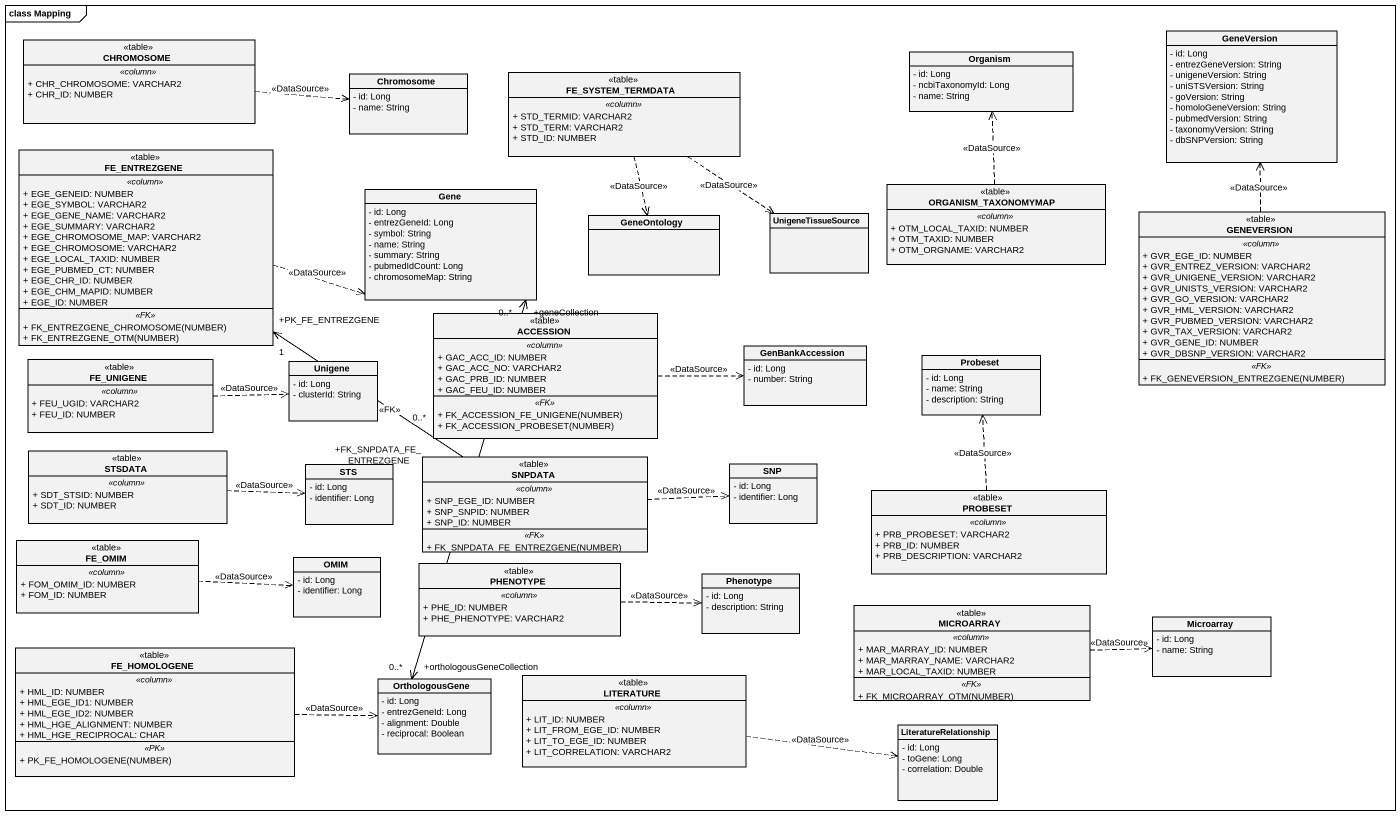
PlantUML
@startuml
mainframe class Mapping
hide circle
hide empty members
skinparam classAttributeIconSize 0
class CHROMOSOME <<table>> {
  .. <<column>> ..
  + CHR_CHROMOSOME: VARCHAR2
  + CHR_ID: NUMBER
}
class GeneVersion {
  - id: Long
  - entrezGeneVersion: String
  - unigeneVersion: String
  - uniSTSVersion: String
  - goVersion: String
  - homoloGeneVersion: String
  - pubmedVersion: String
  - taxonomyVersion: String
  - dbSNPVersion: String
}
class Chromosome {
  - id: Long
  - name: String
}
class FE_SYSTEM_TERMDATA <<table>> {
  .. <<column>> ..
  + STD_TERMID: VARCHAR2
  + STD_TERM: VARCHAR2
  + STD_ID: NUMBER
}
class Organism {
  - id: Long
  - ncbiTaxonomyId: Long
  - name: String
}
class FE_ENTREZGENE <<table>> {
  .. <<column>> ..
  + EGE_GENEID: NUMBER
  + EGE_SYMBOL: VARCHAR2
  + EGE_GENE_NAME: VARCHAR2
  + EGE_SUMMARY: VARCHAR2
  + EGE_CHROMOSOME_MAP: VARCHAR2
  + EGE_CHROMOSOME: VARCHAR2
  + EGE_LOCAL_TAXID: NUMBER
  + EGE_PUBMED_CT: NUMBER
  + EGE_CHR_ID: NUMBER
  + EGE_CHM_MAPID: NUMBER
  + EGE_ID: NUMBER
  .. <<FK>> ..
  + FK_ENTREZGENE_CHROMOSOME(NUMBER)
  + FK_ENTREZGENE_OTM(NUMBER)
}
class Gene {
  - id: Long
  - entrezGeneId: Long
  - symbol: String
  - name: String
  - summary: String
  - pubmedIdCount: Long
  - chromosomeMap: String
}
class ORGANISM_TAXONOMYMAP <<table>> {
  .. <<column>> ..
  + OTM_LOCAL_TAXID: NUMBER
  + OTM_TAXID: NUMBER
  + OTM_ORGNAME: VARCHAR2
}
class GeneOntology
class UnigeneTissueSource
class GENEVERSION <<table>> {
  .. <<column>> ..
  + GVR_EGE_ID: NUMBER
  + GVR_ENTREZ_VERSION: VARCHAR2
  + GVR_UNIGENE_VERSION: VARCHAR2
  + GVR_UNISTS_VERSION: VARCHAR2
  + GVR_GO_VERSION: VARCHAR2
  + GVR_HML_VERSION: VARCHAR2
  + GVR_PUBMED_VERSION: VARCHAR2
  + GVR_TAX_VERSION: VARCHAR2
  + GVR_GENE_ID: NUMBER
  + GVR_DBSNP_VERSION: VARCHAR2
  .. <<FK>> ..
  + FK_GENEVERSION_ENTREZGENE(NUMBER)
}
class ACCESSION <<table>> {
  .. <<column>> ..
  + GAC_ACC_ID: NUMBER
  + GAC_ACC_NO: VARCHAR2
  + GAC_PRB_ID: NUMBER
  + GAC_FEU_ID: NUMBER
  .. <<FK>> ..
  + FK_ACCESSION_FE_UNIGENE(NUMBER)
  + FK_ACCESSION_PROBESET(NUMBER)
}
class GenBankAccession {
  - id: Long
  - number: String
}
class FE_UNIGENE <<table>> {
  .. <<column>> ..
  + FEU_UGID: VARCHAR2
  + FEU_ID: NUMBER
}
class Unigene {
  - id: Long
  - clusterId: String
}
class Probeset {
  - id: Long
  - name: String
  - description: String
}
class STSDATA <<table>> {
  .. <<column>> ..
  + SDT_STSID: NUMBER
  + SDT_ID: NUMBER
}
class STS {
  - id: Long
  - identifier: Long
}
class SNPDATA <<table>> {
  .. <<column>> ..
  + SNP_EGE_ID: NUMBER
  + SNP_SNPID: NUMBER
  + SNP_ID: NUMBER
  .. <<FK>> ..
  + FK_SNPDATA_FE_ENTREZGENE(NUMBER)
}
class SNP {
  - id: Long
  - identifier: Long
}
class PROBESET <<table>> {
  .. <<column>> ..
  + PRB_PROBESET: VARCHAR2
  + PRB_ID: NUMBER
  + PRB_DESCRIPTION: VARCHAR2
}
class FE_OMIM <<table>> {
  .. <<column>> ..
  + FOM_OMIM_ID: NUMBER
  + FOM_ID: NUMBER
}
class OMIM {
  - id: Long
  - identifier: Long
}
class PHENOTYPE <<table>> {
  .. <<column>> ..
  + PHE_ID: NUMBER
  + PHE_PHENOTYPE: VARCHAR2
}
class Phenotype {
  - id: Long
  - description: String
}
class MICROARRAY <<table>> {
  .. <<column>> ..
  + MAR_MARRAY_ID: NUMBER
  + MAR_MARRAY_NAME: VARCHAR2
  + MAR_LOCAL_TAXID: NUMBER
  .. <<FK>> ..
  + FK_MICROARRAY_OTM(NUMBER)
}
class Microarray {
  - id: Long
  - name: String
}
class FE_HOMOLOGENE <<table>> {
  .. <<column>> ..
  + HML_ID: NUMBER
  + HML_EGE_ID1: NUMBER
  + HML_EGE_ID2: NUMBER
  + HML_HGE_ALIGNMENT: NUMBER
  + HML_HGE_RECIPROCAL: CHAR
  .. <<PK>> ..
  + PK_FE_HOMOLOGENE(NUMBER)
}
class OrthologousGene {
  - id: Long
  - entrezGeneId: Long
  - alignment: Double
  - reciprocal: Boolean
}
class LITERATURE <<table>> {
  .. <<column>> ..
  + LIT_ID: NUMBER
  + LIT_FROM_EGE_ID: NUMBER
  + LIT_TO_EGE_ID: NUMBER
  + LIT_CORRELATION: VARCHAR2
}
class LiteratureRelationship {
  - id: Long
  - toGene: Long
  - correlation: Double
}
CHROMOSOME .right.> Chromosome : <<DataSource>>
FE_SYSTEM_TERMDATA ..> GeneOntology : <<DataSource>>
FE_SYSTEM_TERMDATA ..> UnigeneTissueSource : <<DataSource>>
FE_ENTREZGENE .right.> Gene : <<DataSource>>
Gene "+geneCollection\n0..*" <--> "+orthologousGeneCollection\n0..*" OrthologousGene
ORGANISM_TAXONOMYMAP .up.> Organism : <<DataSource>>
GENEVERSION .up.> GeneVersion : <<DataSource>>
ACCESSION .right.> GenBankAccession : <<DataSource>>
FE_UNIGENE .right.> Unigene : <<DataSource>>
STSDATA .right.> STS : <<DataSource>>
SNPDATA "+FK_SNPDATA_FE_ENTREZGENE\n0..*" -up-> "+PK_FE_ENTREZGENE\n1" FE_ENTREZGENE : <<FK>>
SNPDATA .right.> SNP : <<DataSource>>
PROBESET .up.> Probeset : <<DataSource>>
FE_OMIM .right.> OMIM : <<DataSource>>
PHENOTYPE .right.> Phenotype : <<DataSource>>
MICROARRAY .right.> Microarray : <<DataSource>>
FE_HOMOLOGENE .right.> OrthologousGene : <<DataSource>>
LITERATURE .right.> LiteratureRelationship : <<DataSource>>
@enduml
